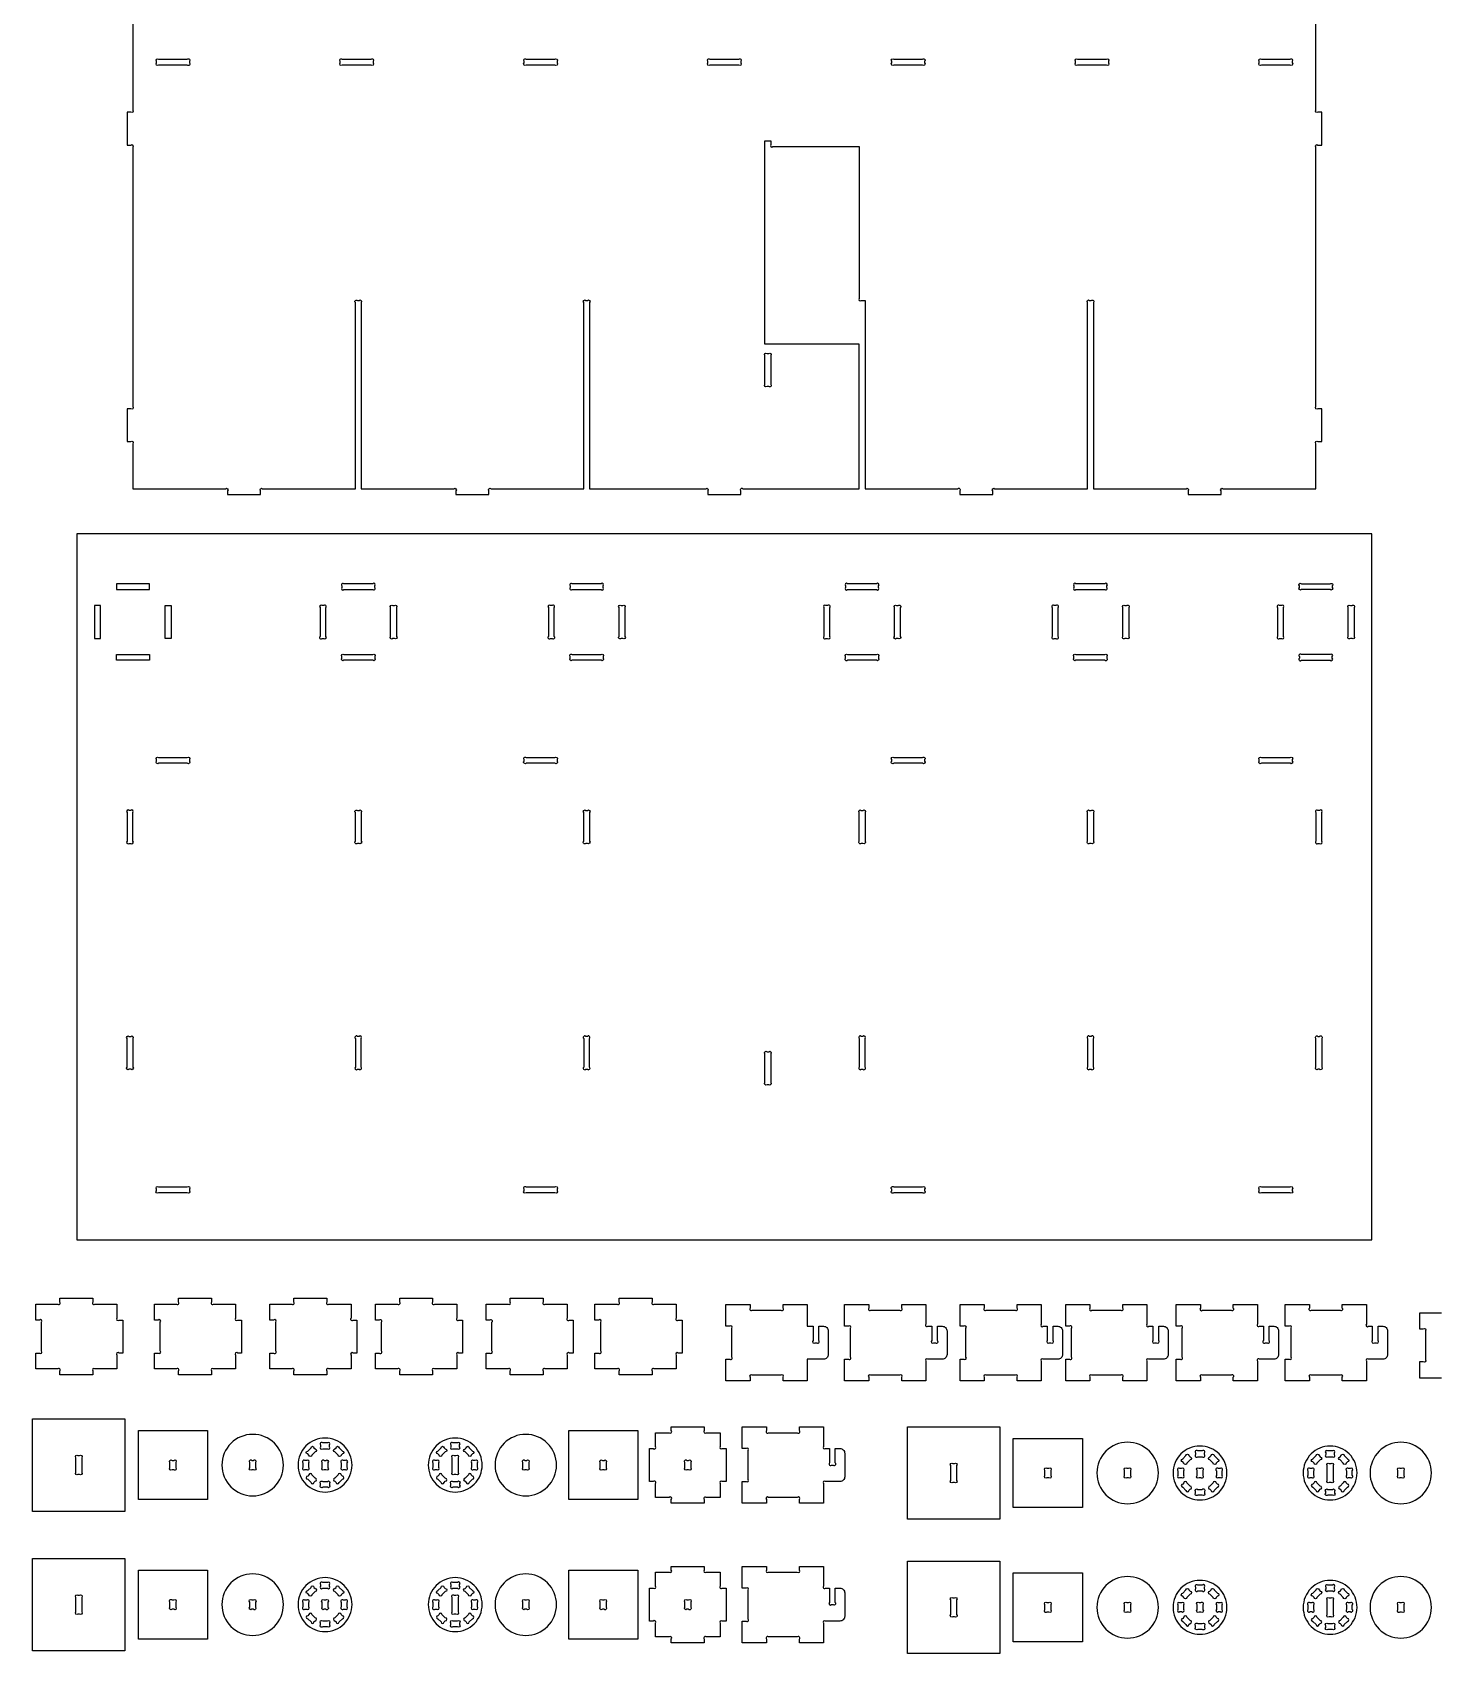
# Model space of a CAD drawing. Extents: x 7328 to 12839, y -521 to 2507.
# Drawn here: x 7328 to 8760, y -521 to 1132 of the extents above; entities that cross this region are included whole.
import ezdxf

# ---------------------------------------------------------------- set-up
doc = ezdxf.new("R2010")
doc.units = 0
doc.header["$MEASUREMENT"] = 0
doc.layers.add('LAYER_1', color=18, linetype='CONTINUOUS')

msp = doc.modelspace()

# ---------------------------------------------------------------- linework, layer by layer
at = {"layer": 'LAYER_1'}
for points in [[(7430.3, 1220.5), (7430.3, 1053.2, -1), (7428.2, 1051.1), (7424.3, 1051.1), (7424.3, 1017.5), (7428.2, 1017.5, -1), (7430.3, 1015.4), (7430.3, 750.8, -1), (7428.2, 748.7), (7424.3, 748.7), (7424.3, 715.1), (7428.2, 715.1, -1), (7430.3, 713), (7430.3, 667.1), (7524.8, 667.1, -1), (7526.9, 665), (7526.9, 661.1), (7560.5, 661.1), (7560.5, 665, -1), (7562.6, 667.1), (7657.1, 667.1), (7657.1, 857, -1), (7659.2, 859.1), (7661, 859.1, -1), (7663.1, 857), (7663.1, 667.1), (7757.6, 667.1, -1), (7759.7, 665), (7759.7, 661.1), (7793.3, 661.1), (7793.3, 665, -1), (7795.4, 667.1), (7889.9, 667.1), (7889.9, 857, -1), (7892, 859.1), (7893.8, 859.1, -1), (7895.9, 857), (7895.9, 667.1), (8014.4, 667.1, -1), (8016.5, 665), (8016.5, 661.1), (8050.1, 661.1), (8050.1, 665, -1), (8052.2, 667.1), (8170.7, 667.1), (8170.7, 814.6), (8074.7, 814.6), (8074.7, 1021.9), (8080.7, 1021.9), (8080.7, 1018, 1), (8082.8, 1015.9), (8170.7, 1015.9), (8170.7, 861.2, 1), (8172.8, 859.1), (8176.7, 859.1), (8176.7, 667.1), (8271.2, 667.1, -1), (8273.3, 665), (8273.3, 661.1), (8306.9, 661.1), (8306.9, 665, -1), (8309, 667.1), (8403.5, 667.1), (8403.5, 857, -1), (8405.6, 859.1), (8407.4, 859.1, -1), (8409.5, 857), (8409.5, 667.1), (8504, 667.1, -1), (8506.1, 665), (8506.1, 661.1), (8539.7, 661.1), (8539.7, 665, -1), (8541.8, 667.1), (8636.3, 667.1), (8636.3, 713, -1), (8638.4, 715.1), (8642.3, 715.1), (8642.3, 748.7), (8638.4, 748.7, -1), (8636.3, 750.8), (8636.3, 1015.4, -1), (8638.4, 1017.5), (8642.3, 1017.5), (8642.3, 1051.1), (8638.4, 1051.1, -1), (8636.3, 1053.2), (8636.3, 1218.4, 1)], [(8764.5, -173.4), (8742.1, -173.4), (8742.1, -189.6), (8745.9, -189.6, -1), (8748.1, -191.7), (8748.1, -221.1, -1), (8745.9, -223.2), (8742.1, -223.2), (8742.1, -239.4), (8764.5, -239.4, -1)]]:
    msp.add_lwpolyline(points, format="xyb", dxfattribs=at)
for points in [[(7456.4, 1105.1), (7485.8, 1105.1, -1), (7487.9, 1103), (7487.9, 1101.2, -1), (7485.8, 1099.1), (7456.4, 1099.1, -1), (7454.3, 1101.2), (7454.3, 1103, -1)], [(7673.2, 1099.1), (7643.8, 1099.1, -1), (7641.7, 1101.2), (7641.7, 1103, -1), (7643.8, 1105.1), (7673.2, 1105.1, -1), (7675.3, 1103), (7675.3, 1101.2, -1)], [(7831.2, 1105.1), (7860.6, 1105.1, -1), (7862.7, 1103), (7862.7, 1101.2, -1), (7860.6, 1099.1), (7831.2, 1099.1, -1), (7829.1, 1101.2), (7829.1, 1103, -1)], [(8018.6, 1105.1), (8048, 1105.1, -1), (8050.1, 1103), (8050.1, 1101.2, -1), (8048, 1099.1), (8018.6, 1099.1, -1), (8016.5, 1101.2), (8016.5, 1103, -1)], [(8206, 1105.1), (8235.4, 1105.1, -1), (8237.5, 1103), (8237.5, 1101.2, -1), (8235.4, 1099.1), (8206, 1099.1, -1), (8203.9, 1101.2), (8203.9, 1103, -1)], [(8393.4, 1105.1), (8422.8, 1105.1, -1), (8424.9, 1103), (8424.9, 1101.2, -1), (8422.8, 1099.1), (8393.4, 1099.1, -1), (8391.3, 1101.2), (8391.3, 1103, -1)], [(8580.8, 1105.1), (8610.2, 1105.1, -1), (8612.3, 1103), (8612.3, 1101.2, -1), (8610.2, 1099.1), (8580.8, 1099.1, -1), (8578.7, 1101.2), (8578.7, 1103, -1)], [(8080.7, 802.9), (8080.7, 773.5, -1), (8078.6, 771.4), (8076.8, 771.4, -1), (8074.7, 773.5), (8074.7, 802.9, -1), (8076.8, 805), (8078.6, 805, -1)], [(7674.8, 570.2), (7645.4, 570.2, 1), (7643.3, 568), (7643.3, 566.3, 1), (7645.4, 564.2), (7674.8, 564.2, 1), (7676.9, 566.3), (7676.9, 568, 1)], [(7878.2, 564.2), (7907.6, 564.2, 1), (7909.7, 566.3), (7909.7, 568, 1), (7907.6, 570.2), (7878.2, 570.2, 1), (7876.1, 568), (7876.1, 566.3, 1)], [(8159, 564.2), (8188.4, 564.2, 1), (8190.5, 566.3), (8190.5, 568, 1), (8188.4, 570.2), (8159, 570.2, 1), (8156.9, 568), (8156.9, 566.3, 1)], [(8421.2, 570.2), (8391.8, 570.2, 1), (8389.7, 568), (8389.7, 566.3, 1), (8391.8, 564.2), (8421.2, 564.2, 1), (8423.3, 566.3), (8423.3, 568, 1)], [(8621.6, 570.2), (8651, 570.2, -1), (8653.1, 568), (8653.1, 566.3, -1), (8651, 564.2), (8621.6, 564.2, -1), (8619.5, 566.3), (8619.5, 568, -1)], [(7621.1, 545.8), (7621.1, 516.5, 1), (7623.2, 514.3), (7625, 514.3, 1), (7627.1, 516.5), (7627.1, 545.8, 1), (7625, 547.9), (7623.2, 547.9, 1)], [(7699.1, 545.8), (7699.1, 516.5, -1), (7697, 514.3), (7695.3, 514.3, -1), (7693.1, 516.5), (7693.1, 545.8, -1), (7695.3, 547.9), (7697, 547.9, -1)], [(7853.9, 545.8), (7853.9, 516.5, 1), (7856, 514.3), (7857.8, 514.3, 1), (7859.9, 516.5), (7859.9, 545.8, 1), (7857.8, 547.9), (7856, 547.9, 1)], [(7931.9, 545.8), (7931.9, 516.5, -1), (7929.8, 514.3), (7928.1, 514.3, -1), (7925.9, 516.5), (7925.9, 545.8, -1), (7928.1, 547.9), (7929.8, 547.9, -1)], [(8134.7, 545.8), (8134.7, 516.5, 1), (8136.8, 514.3), (8138.6, 514.3, 1), (8140.7, 516.5), (8140.7, 545.8, 1), (8138.6, 547.9), (8136.8, 547.9, 1)], [(8212.7, 545.8), (8212.7, 516.5, -1), (8210.6, 514.3), (8208.9, 514.3, -1), (8206.7, 516.5), (8206.7, 545.8, -1), (8208.9, 547.9), (8210.6, 547.9, -1)], [(8367.5, 545.8), (8367.5, 516.5, 1), (8369.6, 514.3), (8371.4, 514.3, 1), (8373.5, 516.5), (8373.5, 545.8, 1), (8371.4, 547.9), (8369.6, 547.9, 1)], [(8445.5, 545.8), (8445.5, 516.5, -1), (8443.4, 514.3), (8441.7, 514.3, -1), (8439.5, 516.5), (8439.5, 545.8, -1), (8441.7, 547.9), (8443.4, 547.9, -1)], [(8597.3, 545.8), (8597.3, 516.5, 1), (8599.4, 514.3), (8601.2, 514.3, 1), (8603.3, 516.5), (8603.3, 545.8, 1), (8601.2, 547.9), (8599.4, 547.9, 1)], [(8675.3, 545.8), (8675.3, 516.5, -1), (8673.2, 514.3), (8671.5, 514.3, -1), (8669.3, 516.5), (8669.3, 545.8, -1), (8671.5, 547.9), (8673.2, 547.9, -1)], [(7645.4, 498.1), (7674.8, 498.1, -1), (7676.9, 496), (7676.9, 494.2, -1), (7674.8, 492.1), (7645.4, 492.1, -1), (7643.3, 494.2), (7643.3, 496, -1)], [(7907.6, 492.1), (7878.2, 492.1, -1), (7876.1, 494.2), (7876.1, 496, -1), (7878.2, 498.1), (7907.6, 498.1, -1), (7909.7, 496), (7909.7, 494.2, -1)], [(8159, 498.1), (8188.4, 498.1, -1), (8190.5, 496), (8190.5, 494.2, -1), (8188.4, 492.1), (8159, 492.1, -1), (8156.9, 494.2), (8156.9, 496, -1)], [(8421.2, 492.1), (8391.8, 492.1, -1), (8389.7, 494.2), (8389.7, 496, -1), (8391.8, 498.1), (8421.2, 498.1, -1), (8423.3, 496), (8423.3, 494.2, -1)], [(8651, 498.1), (8621.6, 498.1, 1), (8619.5, 496), (8619.5, 494.2, 1), (8621.6, 492.1), (8651, 492.1, 1), (8653.1, 494.2), (8653.1, 496, 1)], [(7485.8, 387.1), (7456.4, 387.1, -1), (7454.3, 389.3), (7454.3, 391, -1), (7456.4, 393.1), (7485.8, 393.1, -1), (7487.9, 391), (7487.9, 389.3, -1)], [(7831.2, 393.1), (7860.6, 393.1, -1), (7862.7, 391), (7862.7, 389.3, -1), (7860.6, 387.1), (7831.2, 387.1, -1), (7829.1, 389.3), (7829.1, 391, -1)], [(8206, 393.1), (8235.4, 393.1, -1), (8237.5, 391), (8237.5, 389.3, -1), (8235.4, 387.1), (8206, 387.1, -1), (8203.9, 389.3), (8203.9, 391, -1)], [(8610.2, 387.1), (8580.8, 387.1, -1), (8578.7, 389.3), (8578.7, 391, -1), (8580.8, 393.1), (8610.2, 393.1, -1), (8612.3, 391), (8612.3, 389.3, -1)], [(7424.3, 337), (7424.3, 307.7, 1), (7426.4, 305.5), (7428.2, 305.5, 1), (7430.3, 307.7), (7430.3, 337, 1), (7428.2, 339.1), (7426.4, 339.1, 1)], [(7663.1, 337), (7663.1, 307.7, -1), (7661, 305.5), (7659.2, 305.5, -1), (7657.1, 307.7), (7657.1, 337, -1), (7659.2, 339.1), (7661, 339.1, -1)], [(7895.9, 337), (7895.9, 307.7, -1), (7893.8, 305.5), (7892, 305.5, -1), (7889.9, 307.7), (7889.9, 337, -1), (7892, 339.1), (7893.8, 339.1, -1)], [(8176.7, 337), (8176.7, 307.7, -1), (8174.6, 305.5), (8172.8, 305.5, -1), (8170.7, 307.7), (8170.7, 337, -1), (8172.8, 339.1), (8174.6, 339.1, -1)], [(8407.4, 305.5), (8405.6, 305.5, -1), (8403.5, 307.7), (8403.5, 337, -1), (8405.6, 339.1), (8407.4, 339.1, -1), (8409.5, 337), (8409.5, 307.7, -1)], [(8636.3, 337), (8636.3, 307.7, 1), (8638.4, 305.5), (8640.2, 305.5, 1), (8642.3, 307.7), (8642.3, 337, 1), (8640.2, 339.1), (8638.4, 339.1, 1)], [(7430.3, 106.6), (7430.3, 77.3, -1), (7428.2, 75.1), (7426.4, 75.1, -1), (7424.3, 77.3), (7424.3, 106.6, -1), (7426.4, 108.7), (7428.2, 108.7, -1)], [(7657.1, 106.6), (7657.1, 77.3, 1), (7659.2, 75.1), (7661, 75.1, 1), (7663.1, 77.3), (7663.1, 106.6, 1), (7661, 108.7), (7659.2, 108.7, 1)], [(7889.9, 106.6), (7889.9, 77.3, 1), (7892, 75.1), (7893.8, 75.1, 1), (7895.9, 77.3), (7895.9, 106.6, 1), (7893.8, 108.7), (7892, 108.7, 1)], [(8170.7, 106.6), (8170.7, 77.3, 1), (8172.8, 75.1), (8174.6, 75.1, 1), (8176.7, 77.3), (8176.7, 106.6, 1), (8174.6, 108.7), (8172.8, 108.7, 1)], [(8403.5, 106.6), (8403.5, 77.3, 1), (8405.6, 75.1), (8407.4, 75.1, 1), (8409.5, 77.3), (8409.5, 106.6, 1), (8407.4, 108.7), (8405.6, 108.7, 1)], [(8642.3, 106.6), (8642.3, 77.3, -1), (8640.2, 75.1), (8638.4, 75.1, -1), (8636.3, 77.3), (8636.3, 106.6, -1), (8638.4, 108.7), (8640.2, 108.7, -1)], [(8080.7, 90.9), (8080.7, 61.6, -1), (8078.6, 59.4), (8076.8, 59.4, -1), (8074.7, 61.6), (8074.7, 90.9, -1), (8076.8, 93), (8078.6, 93, -1)], [(7456.4, -44.9), (7485.8, -44.9, -1), (7487.9, -47), (7487.9, -48.7, -1), (7485.8, -50.9), (7456.4, -50.9, -1), (7454.3, -48.7), (7454.3, -47, -1)], [(7831.2, -44.9), (7860.6, -44.9, -1), (7862.7, -47), (7862.7, -48.7, -1), (7860.6, -50.9), (7831.2, -50.9, -1), (7829.1, -48.7), (7829.1, -47, -1)], [(8206, -44.9), (8235.4, -44.9, -1), (8237.5, -47), (8237.5, -48.7, -1), (8235.4, -50.9), (8206, -50.9, -1), (8203.9, -48.7), (8203.9, -47, -1)], [(8580.8, -44.9), (8610.2, -44.9, -1), (8612.3, -47), (8612.3, -48.7, -1), (8610.2, -50.9), (8580.8, -50.9, -1), (8578.7, -48.7), (8578.7, -47, -1)], [(7331.2, -214.2), (7335.1, -214.2, 1), (7337.2, -212.1), (7337.2, -182.7, 1), (7335.1, -180.6), (7331.2, -180.6), (7331.2, -164.4), (7353.7, -164.4, 1), (7355.8, -162.3), (7355.8, -158.4), (7389.4, -158.4), (7389.4, -162.3, 1), (7391.6, -164.4), (7414, -164.4), (7414, -178.5, 1), (7416.2, -180.6), (7420, -180.6), (7420, -214.2), (7416.2, -214.2, 1), (7414, -216.3), (7414, -230.4), (7391.6, -230.4, 1), (7389.4, -232.5), (7389.4, -236.4), (7355.8, -236.4), (7355.8, -232.5, 1), (7353.7, -230.4), (7331.2, -230.4)], [(7452.2, -214.2), (7456.1, -214.2, 1), (7458.2, -212.1), (7458.2, -182.7, 1), (7456.1, -180.6), (7452.2, -180.6), (7452.2, -164.4), (7474.7, -164.4, 1), (7476.8, -162.3), (7476.8, -158.4), (7510.4, -158.4), (7510.4, -162.3, 1), (7512.6, -164.4), (7535, -164.4), (7535, -178.5, 1), (7537.2, -180.6), (7541, -180.6), (7541, -214.2), (7537.2, -214.2, 1), (7535, -216.3), (7535, -230.4), (7512.6, -230.4, 1), (7510.4, -232.5), (7510.4, -236.4), (7476.8, -236.4), (7476.8, -232.5, 1), (7474.7, -230.4), (7452.2, -230.4)], [(7569.9, -214.2), (7573.8, -214.2, 1), (7575.9, -212.1), (7575.9, -182.7, 1), (7573.8, -180.6), (7569.9, -180.6), (7569.9, -164.4), (7592.4, -164.4, 1), (7594.5, -162.3), (7594.5, -158.4), (7628.1, -158.4), (7628.1, -162.3, 1), (7630.2, -164.4), (7652.7, -164.4), (7652.7, -178.5, 1), (7654.8, -180.6), (7658.7, -180.6), (7658.7, -214.2), (7654.8, -214.2, 1), (7652.7, -216.3), (7652.7, -230.4), (7630.2, -230.4, 1), (7628.1, -232.5), (7628.1, -236.4), (7594.5, -236.4), (7594.5, -232.5, 1), (7592.4, -230.4), (7569.9, -230.4)], [(7677.7, -214.2), (7681.5, -214.2, 1), (7683.7, -212.1), (7683.7, -182.7, 1), (7681.5, -180.6), (7677.7, -180.6), (7677.7, -164.4), (7700.1, -164.4, 1), (7702.3, -162.3), (7702.3, -158.4), (7735.9, -158.4), (7735.9, -162.3, 1), (7738, -164.4), (7760.5, -164.4), (7760.5, -178.5, 1), (7762.6, -180.6), (7766.5, -180.6), (7766.5, -214.2), (7762.6, -214.2, 1), (7760.5, -216.3), (7760.5, -230.4), (7738, -230.4, 1), (7735.9, -232.5), (7735.9, -236.4), (7702.3, -236.4), (7702.3, -232.5, 1), (7700.1, -230.4), (7677.7, -230.4)], [(7790.4, -214.2), (7794.2, -214.2, 1), (7796.4, -212.1), (7796.4, -182.7, 1), (7794.2, -180.6), (7790.4, -180.6), (7790.4, -164.4), (7812.8, -164.4, 1), (7815, -162.3), (7815, -158.4), (7848.6, -158.4), (7848.6, -162.3, 1), (7850.7, -164.4), (7873.2, -164.4), (7873.2, -178.5, 1), (7875.3, -180.6), (7879.2, -180.6), (7879.2, -214.2), (7875.3, -214.2, 1), (7873.2, -216.3), (7873.2, -230.4), (7850.7, -230.4, 1), (7848.6, -232.5), (7848.6, -236.4), (7815, -236.4), (7815, -232.5, 1), (7812.8, -230.4), (7790.4, -230.4)], [(7901.4, -214.2), (7905.3, -214.2, 1), (7907.4, -212.1), (7907.4, -182.7, 1), (7905.3, -180.6), (7901.4, -180.6), (7901.4, -164.4), (7923.9, -164.4, 1), (7926, -162.3), (7926, -158.4), (7959.6, -158.4), (7959.6, -162.3, 1), (7961.7, -164.4), (7984.2, -164.4), (7984.2, -178.5, 1), (7986.3, -180.6), (7990.2, -180.6), (7990.2, -214.2), (7986.3, -214.2, 1), (7984.2, -216.3), (7984.2, -230.4), (7961.7, -230.4, 1), (7959.6, -232.5), (7959.6, -236.4), (7926, -236.4), (7926, -232.5, 1), (7923.9, -230.4), (7901.4, -230.4)], [(8123.7, -186.9), (8123.7, -201.5, 1), (8125.8, -203.7), (8127.6, -203.7, 1), (8129.7, -201.5), (8129.7, -186.9), (8134.5, -186.9, -0.414214), (8139.3, -191.7), (8139.3, -215.7, -0.414214), (8134.5, -220.5), (8117.7, -220.5), (8117.7, -242.7), (8093.1, -242.7), (8093.1, -238.8, 1), (8091, -236.7), (8061.6, -236.7, 1), (8059.5, -238.8), (8059.5, -242.7), (8034.9, -242.7), (8034.9, -220.5), (8038.8, -220.5, 1), (8040.9, -218.3), (8040.9, -189, 1), (8038.8, -186.9), (8034.9, -186.9), (8034.9, -164.6), (8059.5, -164.6), (8059.5, -168.5, 1), (8061.6, -170.6), (8091, -170.6, 1), (8093.1, -168.5), (8093.1, -164.6), (8117.7, -164.6), (8117.7, -186.9)], [(8238.7, -164.6), (8238.7, -184.7, 1), (8240.8, -186.9), (8244.7, -186.9), (8244.7, -201.5, 1), (8246.8, -203.7), (8248.6, -203.7, 1), (8250.7, -201.5), (8250.7, -186.9), (8255.5, -186.9, -0.414214), (8260.3, -191.7), (8260.3, -215.7, -0.414214), (8255.5, -220.5), (8240.8, -220.5, 1), (8238.7, -222.6), (8238.7, -242.7), (8214.1, -242.7), (8214.1, -238.8, 1), (8212, -236.7), (8182.6, -236.7, 1), (8180.5, -238.8), (8180.5, -242.7), (8155.9, -242.7), (8155.9, -220.5), (8159.8, -220.5, 1), (8161.9, -218.3), (8161.9, -189, 1), (8159.8, -186.9), (8155.9, -186.9), (8155.9, -164.6), (8180.5, -164.6), (8180.5, -168.5, 1), (8182.6, -170.6), (8212, -170.6, 1), (8214.1, -168.5), (8214.1, -164.6)], [(8356.4, -164.6), (8356.4, -184.7, 1), (8358.5, -186.9), (8362.4, -186.9), (8362.4, -201.5, 1), (8364.5, -203.7), (8366.3, -203.7, 1), (8368.4, -201.5), (8368.4, -186.9), (8373.2, -186.9, -0.414214), (8378, -191.7), (8378, -215.7, -0.414214), (8373.2, -220.5), (8358.5, -220.5, 1), (8356.4, -222.6), (8356.4, -242.7), (8331.8, -242.7), (8331.8, -238.8, 1), (8329.7, -236.7), (8300.3, -236.7, 1), (8298.2, -238.8), (8298.2, -242.7), (8273.6, -242.7), (8273.6, -220.5), (8277.5, -220.5, 1), (8279.6, -218.3), (8279.6, -189, 1), (8277.5, -186.9), (8273.6, -186.9), (8273.6, -164.6), (8298.2, -164.6), (8298.2, -168.5, 1), (8300.3, -170.6), (8329.7, -170.6, 1), (8331.8, -168.5), (8331.8, -164.6)], [(8464.1, -164.6), (8464.1, -184.7, 1), (8466.2, -186.9), (8470.1, -186.9), (8470.1, -201.5, 1), (8472.2, -203.7), (8474, -203.7, 1), (8476.1, -201.5), (8476.1, -186.9), (8480.9, -186.9, -0.414214), (8485.7, -191.7), (8485.7, -215.7, -0.414214), (8480.9, -220.5), (8466.2, -220.5, 1), (8464.1, -222.6), (8464.1, -242.7), (8439.5, -242.7), (8439.5, -238.8, 1), (8437.4, -236.7), (8408, -236.7, 1), (8405.9, -238.8), (8405.9, -242.7), (8381.3, -242.7), (8381.3, -220.5), (8385.2, -220.5, 1), (8387.3, -218.3), (8387.3, -189, 1), (8385.2, -186.9), (8381.3, -186.9), (8381.3, -164.6), (8405.9, -164.6), (8405.9, -168.5, 1), (8408, -170.6), (8437.4, -170.6, 1), (8439.5, -168.5), (8439.5, -164.6)], [(8576.8, -164.6), (8576.8, -184.7, 1), (8578.9, -186.9), (8582.8, -186.9), (8582.8, -201.5, 1), (8584.9, -203.7), (8586.7, -203.7, 1), (8588.8, -201.5), (8588.8, -186.9), (8593.6, -186.9, -0.414214), (8598.4, -191.7), (8598.4, -215.7, -0.414214), (8593.6, -220.5), (8578.9, -220.5, 1), (8576.8, -222.6), (8576.8, -242.7), (8552.2, -242.7), (8552.2, -238.8, 1), (8550.1, -236.7), (8520.7, -236.7, 1), (8518.6, -238.8), (8518.6, -242.7), (8494, -242.7), (8494, -220.5), (8497.9, -220.5, 1), (8500, -218.3), (8500, -189, 1), (8497.9, -186.9), (8494, -186.9), (8494, -164.6), (8518.6, -164.6), (8518.6, -168.5, 1), (8520.7, -170.6), (8550.1, -170.6, 1), (8552.2, -168.5), (8552.2, -164.6)], [(8687.9, -164.6), (8687.9, -184.7, 1), (8690, -186.9), (8693.9, -186.9), (8693.9, -201.5, 1), (8696, -203.7), (8697.8, -203.7, 1), (8699.9, -201.5), (8699.9, -186.9), (8704.7, -186.9, -0.414214), (8709.5, -191.7), (8709.5, -215.7, -0.414214), (8704.7, -220.5), (8690, -220.5, 1), (8687.9, -222.6), (8687.9, -242.7), (8663.3, -242.7), (8663.3, -238.8, 1), (8661.2, -236.7), (8631.8, -236.7, 1), (8629.7, -238.8), (8629.7, -242.7), (8605.1, -242.7), (8605.1, -220.5), (8609, -220.5, 1), (8611.1, -218.3), (8611.1, -189, 1), (8609, -186.9), (8605.1, -186.9), (8605.1, -164.6), (8629.7, -164.6), (8629.7, -168.5, 1), (8631.8, -170.6), (8661.2, -170.6, 1), (8663.3, -168.5), (8663.3, -164.6)], [(7552.4, -297.1, 0.414214), (7521.1, -328.4, 0.414214), (7552.4, -359.8, 0.414214), (7583.8, -328.4, 0.414214)], [(7830.9, -297.1, 0.414214), (7799.5, -328.4, 0.414214), (7830.9, -359.8, 0.414214), (7862.2, -328.4, 0.414214)], [(8012.8, -289.4), (8012.8, -293.3, 1), (8014.9, -295.4), (8029, -295.4), (8029, -309.5, 1), (8031.1, -311.6), (8035, -311.6), (8035, -345.2), (8031.1, -345.2, 1), (8029, -347.3), (8029, -361.4), (8014.9, -361.4, 1), (8012.8, -363.6), (8012.8, -367.4), (7979.2, -367.4), (7979.2, -363.6, 1), (7977.1, -361.4), (7963, -361.4), (7963, -347.3, 1), (7960.8, -345.2), (7957, -345.2), (7957, -311.6), (7960.8, -311.6, 1), (7963, -309.5), (7963, -295.4), (7977.1, -295.4, 1), (7979.2, -293.3), (7979.2, -289.4)], [(8134.4, -289.4), (8134.4, -309.5, 1), (8136.5, -311.6), (8140.4, -311.6), (8140.4, -326.3, 1), (8142.5, -328.4), (8144.3, -328.4, 1), (8146.4, -326.3), (8146.4, -311.6), (8151.2, -311.6, -0.414214), (8156, -316.4), (8156, -340.4, -0.414214), (8151.2, -345.2), (8136.5, -345.2, 1), (8134.4, -347.3), (8134.4, -367.4), (8109.8, -367.4), (8109.8, -363.6, 1), (8107.7, -361.4), (8078.3, -361.4, 1), (8076.2, -363.6), (8076.2, -367.4), (8051.6, -367.4), (8051.6, -345.2), (8055.5, -345.2, 1), (8057.6, -343.1), (8057.6, -313.7, 1), (8055.5, -311.6), (8051.6, -311.6), (8051.6, -289.4), (8076.2, -289.4), (8076.2, -293.3, 1), (8078.3, -295.4), (8107.7, -295.4, 1), (8109.8, -293.3), (8109.8, -289.4)], [(7626.2, -300.9, 0.414214), (7598.7, -328.4, 0.414214), (7626.2, -355.9, 0.414214), (7653.7, -328.4, 0.414214)], [(7616.1, -315), (7612.8, -318.3, -1), (7609.8, -318.3), (7608.5, -317.1, -1), (7608.5, -314.1), (7611.9, -310.8, -1), (7614.9, -310.8), (7616.1, -312, -1)], [(7623.8, -311.8), (7628.6, -311.8, 1), (7630.7, -309.7), (7630.7, -307.9, 1), (7628.6, -305.8), (7623.8, -305.8, 1), (7621.7, -307.9), (7621.7, -309.7, 1)], [(7640.5, -310.8), (7643.9, -314.1, -1), (7643.9, -317.1), (7642.6, -318.3, -1), (7639.6, -318.3), (7636.3, -315, -1), (7636.3, -312), (7637.5, -310.8, -1)], [(7758.9, -300.9, 0.414214), (7731.4, -328.4, 0.414214), (7758.9, -355.9, 0.414214), (7786.4, -328.4, 0.414214)], [(7748.8, -315), (7745.4, -318.3, -1), (7742.4, -318.3), (7741.2, -317.1, -1), (7741.2, -314.1), (7744.5, -310.8, -1), (7747.5, -310.8), (7748.8, -312, -1)], [(7756.5, -311.8), (7761.2, -311.8, 1), (7763.4, -309.7), (7763.4, -307.9, 1), (7761.2, -305.8), (7756.5, -305.8, 1), (7754.4, -307.9), (7754.4, -309.7, 1)], [(7773.2, -310.8), (7776.5, -314.1, -1), (7776.5, -317.1), (7775.3, -318.3, -1), (7772.3, -318.3), (7769, -315, -1), (7769, -312), (7770.2, -310.8, -1)], [(8444.4, -305.2, 0.414214), (8413.1, -336.5, 0.414214), (8444.4, -367.9, 0.414214), (8475.8, -336.5, 0.414214)], [(8518.2, -309, 0.414214), (8490.7, -336.5, 0.414214), (8518.2, -364, 0.414214), (8545.7, -336.5, 0.414214)], [(8515.9, -319.9), (8520.6, -319.9, 1), (8522.7, -317.8), (8522.7, -316, 1), (8520.6, -313.9), (8515.9, -313.9, 1), (8513.8, -316), (8513.8, -317.8, 1)], [(8650.9, -309, 0.414214), (8623.4, -336.5, 0.414214), (8650.9, -364, 0.414214), (8678.4, -336.5, 0.414214)], [(8648.5, -319.9), (8653.3, -319.9, 1), (8655.4, -317.8), (8655.4, -316, 1), (8653.3, -313.9), (8648.5, -313.9, 1), (8646.4, -316), (8646.4, -317.8, 1)], [(8722.9, -305.2, 0.414214), (8691.6, -336.5, 0.414214), (8722.9, -367.9, 0.414214), (8754.2, -336.5, 0.414214)], [(7378.1, -320.9), (7378.1, -335.9, -1), (7375.9, -338), (7374.2, -338, -1), (7372.1, -335.9), (7372.1, -320.9, -1), (7374.2, -318.8), (7375.9, -318.8, -1)], [(7474.1, -325.7), (7474.1, -331.1, -1), (7471.9, -333.2), (7470.2, -333.2, -1), (7468.1, -331.1), (7468.1, -325.7, -1), (7470.2, -323.6), (7471.9, -323.6, -1)], [(7555.4, -325.7), (7555.4, -331.1, -1), (7553.3, -333.2), (7551.5, -333.2, -1), (7549.4, -331.1), (7549.4, -325.7, -1), (7551.5, -323.6), (7553.3, -323.6, -1)], [(7603.6, -326.1), (7603.6, -330.8, 1), (7605.7, -332.9), (7607.5, -332.9, 1), (7609.6, -330.8), (7609.6, -326.1, 1), (7607.5, -323.9), (7605.7, -323.9, 1)], [(7629.2, -325.7), (7629.2, -331.1, -1), (7627.1, -333.2), (7625.3, -333.2, -1), (7623.2, -331.1), (7623.2, -325.7, -1), (7625.3, -323.6), (7627.1, -323.6, -1)], [(7642.8, -326.1), (7642.8, -330.8, 1), (7645, -332.9), (7646.7, -332.9, 1), (7648.8, -330.8), (7648.8, -326.1, 1), (7646.7, -323.9), (7645, -323.9, 1)], [(7736.2, -326.1), (7736.2, -330.8, 1), (7738.4, -332.9), (7740.1, -332.9, 1), (7742.2, -330.8), (7742.2, -326.1, 1), (7740.1, -323.9), (7738.4, -323.9, 1)], [(7761.9, -320.9), (7761.9, -335.9, -1), (7759.7, -338), (7758, -338, -1), (7755.9, -335.9), (7755.9, -320.9, -1), (7758, -318.8), (7759.7, -318.8, -1)], [(7775.5, -326.1), (7775.5, -330.8, 1), (7777.6, -332.9), (7779.4, -332.9, 1), (7781.5, -330.8), (7781.5, -326.1, 1), (7779.4, -323.9), (7777.6, -323.9, 1)], [(7833.9, -325.7), (7833.9, -331.1, -1), (7831.7, -333.2), (7830, -333.2, -1), (7827.9, -331.1), (7827.9, -325.7, -1), (7830, -323.6), (7831.7, -323.6, -1)], [(7912.8, -325.7), (7912.8, -331.1, -1), (7910.7, -333.2), (7908.9, -333.2, -1), (7906.8, -331.1), (7906.8, -325.7, -1), (7908.9, -323.6), (7910.7, -323.6, -1)], [(7999, -325.7), (7999, -331.1, -1), (7996.9, -333.2), (7995.1, -333.2, -1), (7993, -331.1), (7993, -325.7, -1), (7995.1, -323.6), (7996.9, -323.6, -1)], [(8270.1, -329), (8270.1, -344, -1), (8268, -346.1), (8266.2, -346.1, -1), (8264.1, -344), (8264.1, -329, -1), (8266.2, -326.9), (8268, -326.9, -1)], [(8508.2, -323.1), (8504.8, -326.4, -1), (8501.8, -326.4), (8500.6, -325.2, -1), (8500.6, -322.2), (8503.9, -318.8, -1), (8506.9, -318.8), (8508.2, -320.1, -1)], [(8532.6, -318.8), (8535.9, -322.2, -1), (8535.9, -325.2), (8534.7, -326.4, -1), (8531.7, -326.4), (8528.3, -323.1, -1), (8528.3, -320.1), (8529.6, -318.8, -1)], [(8640.8, -323.1), (8637.5, -326.4, -1), (8634.5, -326.4), (8633.2, -325.2, -1), (8633.2, -322.2), (8636.6, -318.8, -1), (8639.6, -318.8), (8640.8, -320.1, -1)], [(8653.9, -329), (8653.9, -344, -1), (8651.8, -346.1), (8650, -346.1, -1), (8647.9, -344), (8647.9, -329, -1), (8650, -326.9), (8651.8, -326.9, -1)], [(8665.2, -318.8), (8668.6, -322.2, -1), (8668.6, -325.2), (8667.3, -326.4, -1), (8664.3, -326.4), (8661, -323.1, -1), (8661, -320.1), (8662.2, -318.8, -1)], [(7608.5, -342.8), (7611.9, -346.1, 1), (7614.9, -346.1), (7616.1, -344.9, 1), (7616.1, -341.9), (7612.8, -338.5, 1), (7609.8, -338.5), (7608.5, -339.8, 1)], [(7623.8, -345.1), (7628.6, -345.1, -1), (7630.7, -347.2), (7630.7, -348.9, -1), (7628.6, -351.1), (7623.8, -351.1, -1), (7621.7, -348.9), (7621.7, -347.2, -1)], [(7640.5, -346.1), (7643.9, -342.8, 1), (7643.9, -339.8), (7642.6, -338.5, 1), (7639.6, -338.5), (7636.3, -341.9, 1), (7636.3, -344.9), (7637.5, -346.1, 1)], [(7741.2, -342.8), (7744.5, -346.1, 1), (7747.5, -346.1), (7748.8, -344.9, 1), (7748.8, -341.9), (7745.4, -338.5, 1), (7742.4, -338.5), (7741.2, -339.8, 1)], [(7756.5, -345.1), (7761.2, -345.1, -1), (7763.4, -347.2), (7763.4, -348.9, -1), (7761.2, -351.1), (7756.5, -351.1, -1), (7754.4, -348.9), (7754.4, -347.2, -1)], [(7773.2, -346.1), (7776.5, -342.8, 1), (7776.5, -339.8), (7775.3, -338.5, 1), (7772.3, -338.5), (7769, -341.9, 1), (7769, -344.9), (7770.2, -346.1, 1)], [(8366.1, -333.8), (8366.1, -339.2, -1), (8364, -341.3), (8362.2, -341.3, -1), (8360.1, -339.2), (8360.1, -333.8, -1), (8362.2, -331.7), (8364, -331.7, -1)], [(8447.4, -333.8), (8447.4, -339.2, -1), (8445.3, -341.3), (8443.6, -341.3, -1), (8441.4, -339.2), (8441.4, -333.8, -1), (8443.6, -331.7), (8445.3, -331.7, -1)], [(8495.6, -334.2), (8495.6, -338.9, 1), (8497.7, -341), (8499.5, -341, 1), (8501.6, -338.9), (8501.6, -334.2, 1), (8499.5, -332), (8497.7, -332, 1)], [(8500.6, -350.8), (8503.9, -354.2, 1), (8506.9, -354.2), (8508.2, -353, 1), (8508.2, -350), (8504.8, -346.6, 1), (8501.8, -346.6), (8500.6, -347.8, 1)], [(8521.2, -333.8), (8521.2, -339.2, -1), (8519.1, -341.3), (8517.4, -341.3, -1), (8515.2, -339.2), (8515.2, -333.8, -1), (8517.4, -331.7), (8519.1, -331.7, -1)], [(8531.7, -346.6), (8528.3, -350, 1), (8528.3, -353), (8529.6, -354.2, 1), (8532.6, -354.2), (8535.9, -350.8, 1), (8535.9, -347.8), (8534.7, -346.6, 1)], [(8534.9, -334.2), (8534.9, -338.9, 1), (8537, -341), (8538.7, -341, 1), (8540.9, -338.9), (8540.9, -334.2, 1), (8538.7, -332), (8537, -332, 1)], [(8628.3, -334.2), (8628.3, -338.9, 1), (8630.4, -341), (8632.1, -341, 1), (8634.3, -338.9), (8634.3, -334.2, 1), (8632.1, -332), (8630.4, -332, 1)], [(8633.2, -350.8), (8636.6, -354.2, 1), (8639.6, -354.2), (8640.8, -353, 1), (8640.8, -350), (8637.5, -346.6, 1), (8634.5, -346.6), (8633.2, -347.8, 1)], [(8664.3, -346.6), (8661, -350, 1), (8661, -353), (8662.2, -354.2, 1), (8665.2, -354.2), (8668.6, -350.8, 1), (8668.6, -347.8), (8667.3, -346.6, 1)], [(8667.5, -334.2), (8667.5, -338.9, 1), (8669.6, -341), (8671.4, -341, 1), (8673.5, -338.9), (8673.5, -334.2, 1), (8671.4, -332), (8669.6, -332, 1)], [(8725.9, -333.8), (8725.9, -339.2, -1), (8723.8, -341.3), (8722, -341.3, -1), (8719.9, -339.2), (8719.9, -333.8, -1), (8722, -331.7), (8723.8, -331.7, -1)], [(8520.6, -359.2), (8515.9, -359.2, -1), (8513.8, -357), (8513.8, -355.3, -1), (8515.9, -353.2), (8520.6, -353.2, -1), (8522.7, -355.3), (8522.7, -357, -1)], [(8648.5, -353.2), (8653.3, -353.2, -1), (8655.4, -355.3), (8655.4, -357, -1), (8653.3, -359.2), (8648.5, -359.2, -1), (8646.4, -357), (8646.4, -355.3, -1)], [(7552.4, -439.4, 0.414214), (7521.1, -470.7, 0.414214), (7552.4, -502.1, 0.414214), (7583.8, -470.7, 0.414214)], [(7626.2, -443.2, 0.414214), (7598.7, -470.7, 0.414214), (7626.2, -498.2, 0.414214), (7653.7, -470.7, 0.414214)], [(7758.9, -443.2, 0.414214), (7731.4, -470.7, 0.414214), (7758.9, -498.2, 0.414214), (7786.4, -470.7, 0.414214)], [(7830.9, -439.4, 0.414214), (7799.5, -470.7, 0.414214), (7830.9, -502.1, 0.414214), (7862.2, -470.7, 0.414214)], [(8012.8, -431.7), (8012.8, -435.6, 1), (8014.9, -437.7), (8029, -437.7), (8029, -451.8, 1), (8031.1, -453.9), (8035, -453.9), (8035, -487.5), (8031.1, -487.5, 1), (8029, -489.7), (8029, -503.7), (8014.9, -503.7, 1), (8012.8, -505.9), (8012.8, -509.7), (7979.2, -509.7), (7979.2, -505.9, 1), (7977.1, -503.7), (7963, -503.7), (7963, -489.7, 1), (7960.8, -487.5), (7957, -487.5), (7957, -453.9), (7960.8, -453.9, 1), (7963, -451.8), (7963, -437.7), (7977.1, -437.7, 1), (7979.2, -435.6), (7979.2, -431.7)], [(8134.4, -431.7), (8134.4, -451.8, 1), (8136.5, -453.9), (8140.4, -453.9), (8140.4, -468.6, 1), (8142.5, -470.7), (8144.3, -470.7, 1), (8146.4, -468.6), (8146.4, -453.9), (8151.2, -453.9, -0.414214), (8156, -458.7), (8156, -482.7, -0.414214), (8151.2, -487.5), (8136.5, -487.5, 1), (8134.4, -489.7), (8134.4, -509.7), (8109.8, -509.7), (8109.8, -505.9, 1), (8107.7, -503.7), (8078.3, -503.7, 1), (8076.2, -505.9), (8076.2, -509.7), (8051.6, -509.7), (8051.6, -487.5), (8055.5, -487.5, 1), (8057.6, -485.4), (8057.6, -456.1, 1), (8055.5, -453.9), (8051.6, -453.9), (8051.6, -431.7), (8076.2, -431.7), (8076.2, -435.6, 1), (8078.3, -437.7), (8107.7, -437.7, 1), (8109.8, -435.6), (8109.8, -431.7)], [(8444.4, -442.1, 0.414214), (8413.1, -473.5, 0.414214), (8444.4, -504.8, 0.414214), (8475.8, -473.5, 0.414214)], [(8518.2, -446, 0.414214), (8490.7, -473.5, 0.414214), (8518.2, -501, 0.414214), (8545.7, -473.5, 0.414214)], [(8650.9, -446, 0.414214), (8623.4, -473.5, 0.414214), (8650.9, -501, 0.414214), (8678.4, -473.5, 0.414214)], [(8722.9, -442.1, 0.414214), (8691.6, -473.5, 0.414214), (8722.9, -504.8, 0.414214), (8754.2, -473.5, 0.414214)], [(7378.1, -463.3), (7378.1, -478.2, -1), (7375.9, -480.3), (7374.2, -480.3, -1), (7372.1, -478.2), (7372.1, -463.3, -1), (7374.2, -461.1), (7375.9, -461.1, -1)], [(7616.1, -457.3), (7612.8, -460.6, -1), (7609.8, -460.6), (7608.5, -459.4, -1), (7608.5, -456.4), (7611.9, -453.1, -1), (7614.9, -453.1), (7616.1, -454.3, -1)], [(7628.6, -448.1), (7623.8, -448.1, 1), (7621.7, -450.2), (7621.7, -452, 1), (7623.8, -454.1), (7628.6, -454.1, 1), (7630.7, -452), (7630.7, -450.2, 1)], [(7640.5, -453.1), (7643.9, -456.4, -1), (7643.9, -459.4), (7642.6, -460.6, -1), (7639.6, -460.6), (7636.3, -457.3, -1), (7636.3, -454.3), (7637.5, -453.1, -1)], [(7741.2, -456.4), (7744.5, -453.1, -1), (7747.5, -453.1), (7748.8, -454.3, -1), (7748.8, -457.3), (7745.4, -460.6, -1), (7742.4, -460.6), (7741.2, -459.4, -1)], [(7761.2, -448.1), (7756.5, -448.1, 1), (7754.4, -450.2), (7754.4, -452, 1), (7756.5, -454.1), (7761.2, -454.1, 1), (7763.4, -452), (7763.4, -450.2, 1)], [(7755.9, -478.2), (7755.9, -463.3, -1), (7758, -461.1), (7759.7, -461.1, -1), (7761.9, -463.3), (7761.9, -478.2, -1), (7759.7, -480.3), (7758, -480.3, -1)], [(7769, -454.3), (7770.2, -453.1, -1), (7773.2, -453.1), (7776.5, -456.4, -1), (7776.5, -459.4), (7775.3, -460.6, -1), (7772.3, -460.6), (7769, -457.3, -1)], [(8508.2, -460), (8504.8, -463.4, -1), (8501.8, -463.4), (8500.6, -462.1, -1), (8500.6, -459.1), (8503.9, -455.8, -1), (8506.9, -455.8), (8508.2, -457, -1)], [(8515.9, -456.8), (8520.6, -456.8, 1), (8522.7, -454.7), (8522.7, -452.9, 1), (8520.6, -450.8), (8515.9, -450.8, 1), (8513.8, -452.9), (8513.8, -454.7, 1)], [(8532.6, -455.8), (8535.9, -459.1, -1), (8535.9, -462.1), (8534.7, -463.4, -1), (8531.7, -463.4), (8528.3, -460, -1), (8528.3, -457), (8529.6, -455.8, -1)], [(8633.2, -459.1), (8636.6, -455.8, -1), (8639.6, -455.8), (8640.8, -457, -1), (8640.8, -460), (8637.5, -463.4, -1), (8634.5, -463.4), (8633.2, -462.1, -1)], [(8648.5, -456.8), (8653.3, -456.8, 1), (8655.4, -454.7), (8655.4, -452.9, 1), (8653.3, -450.8), (8648.5, -450.8, 1), (8646.4, -452.9), (8646.4, -454.7, 1)], [(8665.2, -455.8), (8668.6, -459.1, -1), (8668.6, -462.1), (8667.3, -463.4, -1), (8664.3, -463.4), (8661, -460, -1), (8661, -457), (8662.2, -455.8, -1)], [(7474.1, -468.1), (7474.1, -473.4, -1), (7471.9, -475.5), (7470.2, -475.5, -1), (7468.1, -473.4), (7468.1, -468.1, -1), (7470.2, -465.9), (7471.9, -465.9, -1)], [(7555.4, -468.1), (7555.4, -473.4, -1), (7553.3, -475.5), (7551.5, -475.5, -1), (7549.4, -473.4), (7549.4, -468.1, -1), (7551.5, -465.9), (7553.3, -465.9, -1)], [(7603.6, -468.4), (7603.6, -473.1, 1), (7605.7, -475.2), (7607.5, -475.2, 1), (7609.6, -473.1), (7609.6, -468.4, 1), (7607.5, -466.2), (7605.7, -466.2, 1)], [(7609.8, -480.8), (7608.5, -482.1, 1), (7608.5, -485.1), (7611.9, -488.4, 1), (7614.9, -488.4), (7616.1, -487.2, 1), (7616.1, -484.2), (7612.8, -480.8, 1)], [(7629.2, -468.1), (7629.2, -473.4, -1), (7627.1, -475.5), (7625.3, -475.5, -1), (7623.2, -473.4), (7623.2, -468.1, -1), (7625.3, -465.9), (7627.1, -465.9, -1)], [(7640.5, -488.4), (7643.9, -485.1, 1), (7643.9, -482.1), (7642.6, -480.8, 1), (7639.6, -480.8), (7636.3, -484.2, 1), (7636.3, -487.2), (7637.5, -488.4, 1)], [(7642.8, -468.4), (7642.8, -473.1, 1), (7645, -475.2), (7646.7, -475.2, 1), (7648.8, -473.1), (7648.8, -468.4, 1), (7646.7, -466.2), (7645, -466.2, 1)], [(7742.2, -473.1), (7742.2, -468.4, 1), (7740.1, -466.2), (7738.4, -466.2, 1), (7736.2, -468.4), (7736.2, -473.1, 1), (7738.4, -475.2), (7740.1, -475.2, 1)], [(7741.2, -485.1), (7744.5, -488.4, 1), (7747.5, -488.4), (7748.8, -487.2, 1), (7748.8, -484.2), (7745.4, -480.8, 1), (7742.4, -480.8), (7741.2, -482.1, 1)], [(7773.2, -488.4), (7776.5, -485.1, 1), (7776.5, -482.1), (7775.3, -480.8, 1), (7772.3, -480.8), (7769, -484.2, 1), (7769, -487.2), (7770.2, -488.4, 1)], [(7781.5, -473.1), (7781.5, -468.4, 1), (7779.4, -466.2), (7777.6, -466.2, 1), (7775.5, -468.4), (7775.5, -473.1, 1), (7777.6, -475.2), (7779.4, -475.2, 1)], [(7833.9, -468.1), (7833.9, -473.4, -1), (7831.7, -475.5), (7830, -475.5, -1), (7827.9, -473.4), (7827.9, -468.1, -1), (7830, -465.9), (7831.7, -465.9, -1)], [(7912.8, -468.1), (7912.8, -473.4, -1), (7910.7, -475.5), (7908.9, -475.5, -1), (7906.8, -473.4), (7906.8, -468.1, -1), (7908.9, -465.9), (7910.7, -465.9, -1)], [(7999, -468.1), (7999, -473.4, -1), (7996.9, -475.5), (7995.1, -475.5, -1), (7993, -473.4), (7993, -468.1, -1), (7995.1, -465.9), (7996.9, -465.9, -1)], [(8270.1, -466), (8270.1, -480.9, -1), (8268, -483.1), (8266.2, -483.1, -1), (8264.1, -480.9), (8264.1, -466, -1), (8266.2, -463.9), (8268, -463.9, -1)], [(8366.1, -470.8), (8366.1, -476.1, -1), (8364, -478.3), (8362.2, -478.3, -1), (8360.1, -476.1), (8360.1, -470.8, -1), (8362.2, -468.7), (8364, -468.7, -1)], [(8447.4, -470.8), (8447.4, -476.1, -1), (8445.3, -478.3), (8443.6, -478.3, -1), (8441.4, -476.1), (8441.4, -470.8, -1), (8443.6, -468.7), (8445.3, -468.7, -1)], [(8495.6, -471.1), (8495.6, -475.8, 1), (8497.7, -477.9), (8499.5, -477.9, 1), (8501.6, -475.8), (8501.6, -471.1, 1), (8499.5, -469), (8497.7, -469, 1)], [(8521.2, -470.8), (8521.2, -476.1, -1), (8519.1, -478.3), (8517.4, -478.3, -1), (8515.2, -476.1), (8515.2, -470.8, -1), (8517.4, -468.7), (8519.1, -468.7, -1)], [(8534.9, -471.1), (8534.9, -475.8, 1), (8537, -477.9), (8538.7, -477.9, 1), (8540.9, -475.8), (8540.9, -471.1, 1), (8538.7, -469), (8537, -469, 1)], [(8634.3, -475.8), (8634.3, -471.1, 1), (8632.1, -469), (8630.4, -469, 1), (8628.3, -471.1), (8628.3, -475.8, 1), (8630.4, -477.9), (8632.1, -477.9, 1)], [(8653.9, -466), (8653.9, -480.9, -1), (8651.8, -483.1), (8650, -483.1, -1), (8647.9, -480.9), (8647.9, -466, -1), (8650, -463.9), (8651.8, -463.9, -1)], [(8667.5, -471.1), (8667.5, -475.8, 1), (8669.6, -477.9), (8671.4, -477.9, 1), (8673.5, -475.8), (8673.5, -471.1, 1), (8671.4, -469), (8669.6, -469, 1)], [(8725.9, -470.8), (8725.9, -476.1, -1), (8723.8, -478.3), (8722, -478.3, -1), (8719.9, -476.1), (8719.9, -470.8, -1), (8722, -468.7), (8723.8, -468.7, -1)], [(7623.8, -487.4), (7628.6, -487.4, -1), (7630.7, -489.5), (7630.7, -491.2, -1), (7628.6, -493.4), (7623.8, -493.4, -1), (7621.7, -491.2), (7621.7, -489.5, -1)], [(7756.5, -487.4), (7761.2, -487.4, -1), (7763.4, -489.5), (7763.4, -491.2, -1), (7761.2, -493.4), (7756.5, -493.4, -1), (7754.4, -491.2), (7754.4, -489.5, -1)], [(8508.2, -486.9), (8504.8, -483.5, 1), (8501.8, -483.5), (8500.6, -484.8, 1), (8500.6, -487.8), (8503.9, -491.1, 1), (8506.9, -491.1), (8508.2, -489.9, 1)], [(8520.6, -496.1), (8515.9, -496.1, -1), (8513.8, -494), (8513.8, -492.2, -1), (8515.9, -490.1), (8520.6, -490.1, -1), (8522.7, -492.2), (8522.7, -494, -1)], [(8531.7, -483.5), (8528.3, -486.9, 1), (8528.3, -489.9), (8529.6, -491.1, 1), (8532.6, -491.1), (8535.9, -487.8, 1), (8535.9, -484.8), (8534.7, -483.5, 1)], [(8633.2, -487.8), (8636.6, -491.1, 1), (8639.6, -491.1), (8640.8, -489.9, 1), (8640.8, -486.9), (8637.5, -483.5, 1), (8634.5, -483.5), (8633.2, -484.8, 1)], [(8648.5, -490.1), (8653.3, -490.1, -1), (8655.4, -492.2), (8655.4, -494, -1), (8653.3, -496.1), (8648.5, -496.1, -1), (8646.4, -494), (8646.4, -492.2, -1)], [(8665.2, -491.1), (8668.6, -487.8, 1), (8668.6, -484.8), (8667.3, -483.5, 1), (8664.3, -483.5), (8661, -486.9, 1), (8661, -489.9), (8662.2, -491.1, 1)]]:
    msp.add_lwpolyline(points, format="xyb", close=True, dxfattribs=at)
for points in [[(7373.3, 621.1), (7373.3, -98.9), (8693.3, -98.9), (8693.3, 621.1)], [(7413.5, 564.2), (7447.1, 564.2), (7447.1, 570.2), (7413.5, 570.2)], [(7397.3, 547.9), (7391.3, 547.9), (7391.3, 514.3), (7397.3, 514.3)], [(7463.3, 547.9), (7469.3, 547.9), (7469.3, 514.3), (7463.3, 514.3)], [(7413.5, 498.1), (7447.1, 498.1), (7447.1, 492.1), (7413.5, 492.1)], [(7327.9, -375.6), (7327.9, -281.3), (7422.2, -281.3), (7422.2, -375.6)], [(7435.9, -363.6), (7435.9, -293.3), (7506.2, -293.3), (7506.2, -363.6)], [(7874.6, -363.6), (7874.6, -293.3), (7945, -293.3), (7945, -363.6)], [(8219.9, -383.7), (8219.9, -289.3), (8314.3, -289.3), (8314.3, -383.7)], [(8327.9, -371.7), (8327.9, -301.3), (8398.3, -301.3), (8398.3, -371.7)], [(7327.9, -517.9), (7327.9, -423.6), (7422.2, -423.6), (7422.2, -517.9)], [(8219.9, -520.6), (8219.9, -426.3), (8314.3, -426.3), (8314.3, -520.6)], [(7435.9, -505.9), (7435.9, -435.6), (7506.2, -435.6), (7506.2, -505.9)], [(7874.6, -505.9), (7874.6, -435.6), (7945, -435.6), (7945, -505.9)], [(8327.9, -508.6), (8327.9, -438.3), (8398.3, -438.3), (8398.3, -508.6)]]:
    msp.add_lwpolyline(points, close=True, dxfattribs=at)

doc.saveas('drawing.dxf')
